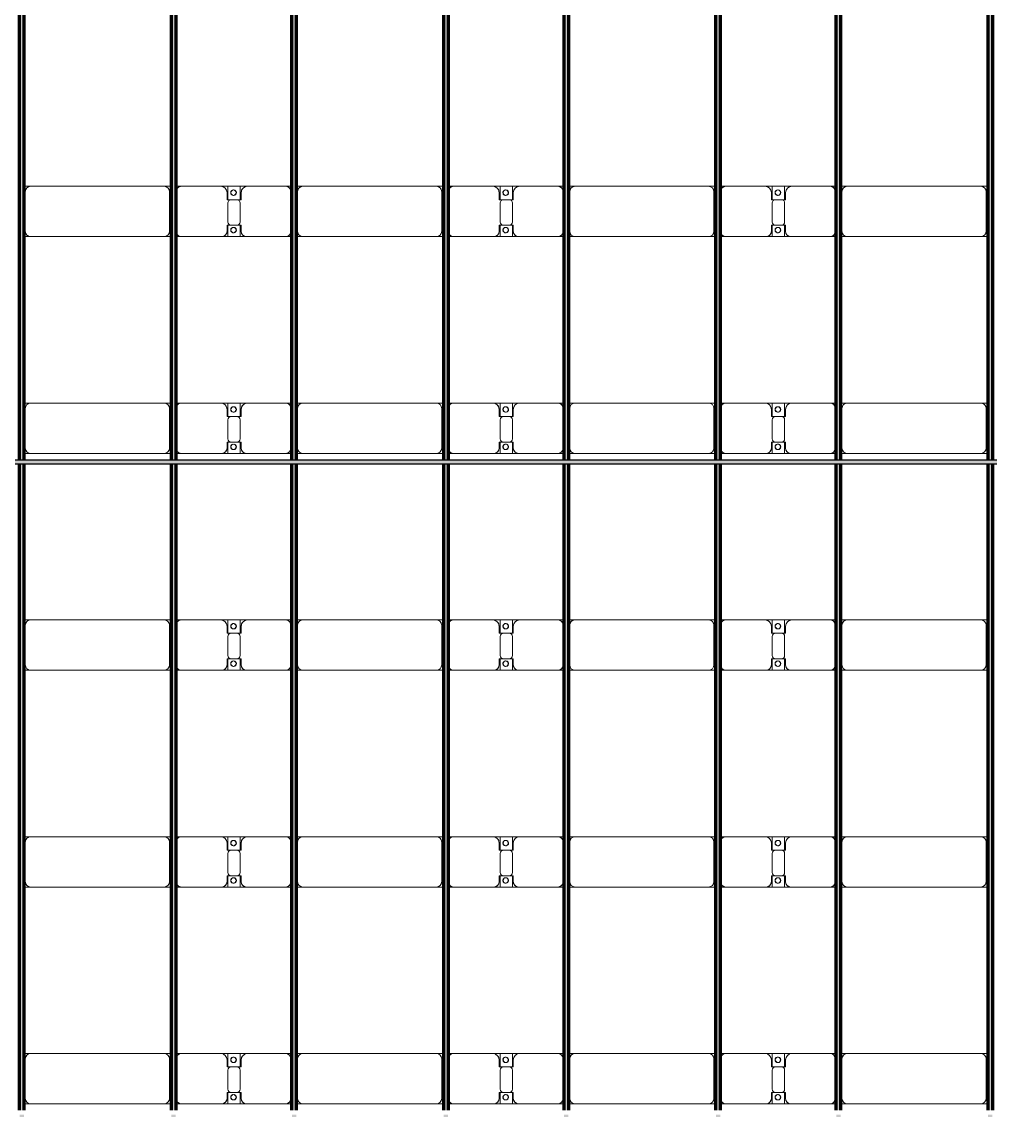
# Model space of a CAD drawing. Header units: millimetres. Extents: x -268744 to 115753, y -96240 to -10461.
# Drawn here: x 1350 to 10280, y -52607 to -42566 of the extents above; entities that cross this region are included whole.
import ezdxf

# ---------------------------------------------------------------- set-up
doc = ezdxf.new("R2010")
doc.units = ezdxf.units.MM
doc.layers.add('A-GENM', color=13, linetype='Continuous', lineweight=9)
doc.layers.add('S-BEAM', color=12, linetype='Continuous', lineweight=9)

# ---------------------------------------------------------------- blocks, each defined once
blk = doc.blocks.new('Dầm C52 - Hộp 40x60-V26-KHUNG KẾT CẤU BÈ PIN 1')
at = {"layer": 'S-BEAM', "lineweight": 25}
h = blk.add_hatch(color=4, dxfattribs=at)
h.paths.add_polyline_path([(-145811, -20), (-73437, -16), (-73437, 20), (-145811, 20), (-145811, -16)])
h.paths.add_polyline_path([(-72237, -20), (-594, -16), (-594, 20), (-72237, 20), (-72237, -16)])
h.paths.add_polyline_path([(606, -20), (72250, -16), (72250, 20), (606, 20), (606, -16)])
h.paths.add_polyline_path([(73450, -20), (144463, -16), (144463, 20), (73450, 20), (73450, -16)])
h.paths.add_polyline_path([(145663, -20), (145811, -16), (145811, 20), (145663, 20), (145663, -16)])
at = {"layer": 'S-BEAM', "color": 4, "lineweight": 25}
for p, q in [((73450, 20), (144463, 20)), ((144463, -20), (73450, -20))]:
    blk.add_line(p, q, dxfattribs=at)
blk = doc.blocks.new('Dai phao do pin - DẢI PHAO ĐỠ PIN-V89-KHUNG KẾT CẤU BÈ PIN 1')
at = {"layer": 'A-GENM', "color": 7}
for p, q in [((36968, 242), (37030, 242)), ((36968, 242), (37030, 242)), ((38260, 242), (37030, 242)), ((38260, 242), (38328, 242)), ((38260, 242), (38328, 242)), ((38368, 242), (38420, 242)), ((38368, 242), (38420, 242)), ((38780, 242), (38420, 242)), ((38780, 242), (38962, 242)), ((38962, 242), (38780, 242)), ((38848, 242), (39030, 242)), ((38848, 116), (38848, 242)), ((39030, 242), (38848, 242)), ((38962, 242), (38962, 116)), ((39380, 242), (39030, 242)), ((39380, 242), (39438, 242)), ((39380, 242), (39438, 242)), ((39478, 242), (39540, 242)), ((39478, 242), (39540, 242)), ((40770, 242), (39540, 242)), ((40770, 242), (40838, 242)), ((40770, 242), (40838, 242)), ((40878, 242), (40930, 242)), ((40878, 242), (40930, 242)), ((41290, 242), (40930, 242)), ((41290, 242), (41472, 242)), ((41472, 242), (41290, 242)), ((41358, 242), (41540, 242)), ((41358, 116), (41358, 242)), ((41540, 242), (41358, 242)), ((41472, 242), (41472, 116)), ((41890, 242), (41540, 242)), ((41890, 242), (41948, 242)), ((41890, 242), (41948, 242)), ((41988, 242), (42050, 242)), ((41988, 242), (42050, 242)), ((43280, 242), (42050, 242)), ((43280, 242), (43348, 242)), ((43280, 242), (43348, 242)), ((43388, 242), (43440, 242)), ((43388, 242), (43440, 242)), ((43800, 242), (43440, 242)), ((43800, 242), (43982, 242)), ((43982, 242), (43800, 242)), ((43868, 242), (44050, 242)), ((43868, 116), (43868, 242)), ((44050, 242), (43868, 242)), ((43982, 242), (43982, 116)), ((44400, 242), (44050, 242)), ((44400, 242), (44458, 242)), ((44400, 242), (44458, 242)), ((44498, 242), (44560, 242)), ((44498, 242), (44560, 242)), ((45790, 242), (44560, 242)), ((45790, 242), (45858, 242)), ((45790, 242), (45858, 242)), ((36980, 192), (36980, -173)), ((38310, -173), (38310, 192)), ((38370, 192), (38370, -173)), ((38840, 118), (38840, 182)), ((38932, 118), (38840, 118)), ((38970, 118), (38878, 118)), ((38970, 182), (38970, 118)), ((39430, -173), (39430, 192)), ((39490, 192), (39490, -173)), ((40820, -173), (40820, 192)), ((40880, 192), (40880, -173)), ((41350, 118), (41350, 182)), ((41442, 118), (41350, 118)), ((41480, 118), (41388, 118)), ((41480, 182), (41480, 118)), ((41940, -173), (41940, 192)), ((42000, 192), (42000, -173)), ((43330, -173), (43330, 192)), ((43390, 192), (43390, -173)), ((43860, 118), (43860, 182)), ((43952, 118), (43860, 118)), ((43990, 118), (43898, 118)), ((43990, 182), (43990, 118)), ((44450, -173), (44450, 192)), ((44510, 192), (44510, -173)), ((45840, -173), (45840, 192)), ((38848, 88), (38848, -88)), ((38962, -88), (38962, 88)), ((41358, 88), (41358, -88)), ((41472, -88), (41472, 88)), ((43868, 88), (43868, -88)), ((43982, -88), (43982, 88)), ((38840, -173), (38840, -118)), ((38840, -118), (38932, -118)), ((38848, -223), (38848, -116)), ((38878, -118), (38970, -118)), ((38962, -116), (38962, -223)), ((38970, -118), (38970, -173)), ((41350, -173), (41350, -118)), ((41350, -118), (41442, -118)), ((41358, -223), (41358, -116)), ((41388, -118), (41480, -118)), ((41472, -116), (41472, -223)), ((41480, -118), (41480, -173)), ((43860, -173), (43860, -118)), ((43860, -118), (43952, -118)), ((43868, -223), (43868, -116)), ((43898, -118), (43990, -118)), ((43982, -116), (43982, -223)), ((43990, -118), (43990, -173)), ((37030, -223), (36968, -223)), ((37030, -223), (36968, -223)), ((37030, -223), (38260, -223)), ((38328, -223), (38260, -223)), ((38328, -223), (38260, -223)), ((38420, -223), (38368, -223)), ((38420, -223), (38368, -223)), ((38420, -223), (38790, -223)), ((38962, -223), (38790, -223)), ((38790, -223), (38962, -223)), ((39020, -223), (38848, -223)), ((38848, -223), (39020, -223)), ((39020, -223), (39380, -223)), ((39438, -223), (39380, -223)), ((39438, -223), (39380, -223)), ((39540, -223), (39478, -223)), ((39540, -223), (39478, -223)), ((39540, -223), (40770, -223)), ((40838, -223), (40770, -223)), ((40838, -223), (40770, -223)), ((40930, -223), (40878, -223)), ((40930, -223), (40878, -223)), ((40930, -223), (41300, -223)), ((41472, -223), (41300, -223)), ((41300, -223), (41472, -223)), ((41530, -223), (41358, -223)), ((41358, -223), (41530, -223)), ((41530, -223), (41890, -223)), ((41948, -223), (41890, -223)), ((41948, -223), (41890, -223)), ((42050, -223), (41988, -223)), ((42050, -223), (41988, -223)), ((42050, -223), (43280, -223)), ((43348, -223), (43280, -223)), ((43348, -223), (43280, -223)), ((43440, -223), (43388, -223)), ((43440, -223), (43388, -223)), ((43440, -223), (43810, -223)), ((43982, -223), (43810, -223)), ((43810, -223), (43982, -223)), ((44040, -223), (43868, -223)), ((43868, -223), (44040, -223)), ((44040, -223), (44400, -223)), ((44458, -223), (44400, -223)), ((44458, -223), (44400, -223)), ((44560, -223), (44498, -223)), ((44560, -223), (44498, -223)), ((44560, -223), (45790, -223)), ((45858, -223), (45790, -223)), ((45858, -223), (45790, -223))]:
    blk.add_line(p, q, dxfattribs=at)
for centre, radius, start, end in [((37030, 192), 50, 90, 180), ((37030, 192), 50, 150, 180), ((37030, 192), 50, 105, 135), ((38260, 192), 50, 0, 90), ((38260, 192), 50, 60, 90), ((38260, 192), 50, 15, 30), ((38420, 192), 50, 90, 180), ((38420, 192), 50, 105, 180), ((38780, 182), 60, 360, 90), ((38780, 182), 60, 360, 60), ((38899, 183), 25, 360, 180), ((38899, 183), 25, 0, 165), ((38901, 183), 25, 360, 180), ((38901, 183), 25, 90, 180), ((38901, 183), 25, 15, 75), ((39030, 182), 60, 90, 180), ((39030, 182), 60, 120, 180), ((39380, 192), 50, 0, 90), ((39380, 192), 50, 0, 75), ((39540, 192), 50, 90, 180), ((39540, 192), 50, 150, 180), ((39540, 192), 50, 105, 135), ((40770, 192), 50, 0, 90), ((40770, 192), 50, 60, 90), ((40770, 192), 50, 15, 30), ((40930, 192), 50, 90, 180), ((40930, 192), 50, 105, 180), ((41290, 182), 60, 0, 90), ((41290, 182), 60, 0, 60), ((41409, 183), 25, 0, 180), ((41409, 183), 25, 0, 165), ((41411, 183), 25, 360, 180), ((41411, 183), 25, 90, 180), ((41411, 183), 25, 15, 75), ((41540, 182), 60, 90, 180), ((41540, 182), 60, 120, 180), ((41890, 192), 50, 0, 90), ((41890, 192), 50, 0, 75), ((42050, 192), 50, 90, 180), ((42050, 192), 50, 150, 180), ((42050, 192), 50, 105, 135), ((43280, 192), 50, 0, 90), ((43280, 192), 50, 60, 90), ((43280, 192), 50, 15, 30), ((43440, 192), 50, 90, 180), ((43440, 192), 50, 105, 180), ((43800, 182), 60, 360, 90), ((43800, 182), 60, 360, 60), ((43919, 183), 25, 360, 180), ((43919, 183), 25, 360, 165), ((43921, 183), 25, 360, 180), ((43921, 183), 25, 90, 180), ((43921, 183), 25, 15, 75), ((44050, 182), 60, 90, 180), ((44050, 182), 60, 120, 180), ((44400, 192), 50, 0, 90), ((44400, 192), 50, 0, 75), ((44560, 192), 50, 90, 180), ((44560, 192), 50, 150, 180), ((44560, 192), 50, 105, 135), ((45790, 192), 50, 0, 90), ((45790, 192), 50, 60, 90), ((45790, 192), 50, 15, 30), ((38878, 88), 30, 90, 180), ((38899, 183), 25, 180, 0), ((38901, 183), 25, 180, 360), ((38901, 183), 25, 180, 300), ((38899, 183), 25, 210, 0), ((38901, 183), 25, 330, 345), ((38932, 88), 30, 0, 90), ((41388, 88), 30, 90, 180), ((41409, 183), 25, 180, 360), ((41411, 183), 25, 180, 0), ((41411, 183), 25, 180, 300), ((41409, 183), 25, 210, 0), ((41411, 183), 25, 330, 345), ((41442, 88), 30, 0, 90), ((43898, 88), 30, 90, 180), ((43919, 183), 25, 180, 360), ((43921, 183), 25, 180, 360), ((43921, 183), 25, 180, 300), ((43919, 183), 25, 210, 360), ((43921, 183), 25, 330, 345), ((43952, 88), 30, 0, 90), ((38878, -88), 30, 180, 270), ((38932, -88), 30, 270, 0), ((41388, -88), 30, 180, 270), ((41442, -88), 30, 270, 360), ((43898, -88), 30, 180, 270), ((43952, -88), 30, 270, 0), ((37030, -173), 50, 180, 270), ((37030, -173), 50, 180, 210), ((38260, -173), 50, 270, 0), ((38260, -173), 50, 330, 360), ((38420, -173), 50, 180, 270), ((38420, -173), 50, 180, 255), ((38790, -173), 50, 270, 360), ((38790, -173), 50, 285, 360), ((38899, -162), 25, 0, 180), ((38899, -162), 25, 105, 165), ((38899, -162), 25, 180, 0), ((38899, -162), 25, 195, 0), ((38901, -162), 25, 360, 180), ((38901, -162), 25, 105, 180), ((38901, -162), 25, 180, 0), ((38901, -162), 25, 180, 270), ((38899, -162), 25, 0, 75), ((38901, -162), 25, 15, 75), ((38901, -162), 25, 285, 345), ((39020, -173), 50, 180, 270), ((39020, -173), 50, 180, 255), ((39380, -173), 50, 270, 0), ((39380, -173), 50, 285, 0), ((39540, -173), 50, 180, 270), ((39540, -173), 50, 180, 210), ((40770, -173), 50, 270, 360), ((40770, -173), 50, 330, 360), ((40930, -173), 50, 180, 270), ((40930, -173), 50, 180, 255), ((41300, -173), 50, 270, 0), ((41300, -173), 50, 285, 0), ((41409, -162), 25, 360, 180), ((41409, -162), 25, 105, 165), ((41409, -162), 25, 180, 360), ((41409, -162), 25, 195, 360), ((41411, -162), 25, 360, 180), ((41411, -162), 25, 105, 180), ((41411, -162), 25, 180, 360), ((41411, -162), 25, 180, 270), ((41409, -162), 25, 360, 75), ((41411, -162), 25, 15, 75), ((41411, -162), 25, 285, 345), ((41530, -173), 50, 180, 270), ((41530, -173), 50, 180, 255), ((41890, -173), 50, 270, 0), ((41890, -173), 50, 285, 0), ((42050, -173), 50, 180, 270), ((42050, -173), 50, 180, 210), ((43280, -173), 50, 270, 0), ((43280, -173), 50, 330, 360), ((43440, -173), 50, 180, 270), ((43440, -173), 50, 180, 255), ((43810, -173), 50, 270, 360), ((43810, -173), 50, 285, 0), ((43919, -162), 25, 0, 180), ((43919, -162), 25, 105, 165), ((43919, -162), 25, 180, 0), ((43919, -162), 25, 195, 0), ((43921, -162), 25, 0, 180), ((43921, -162), 25, 105, 180), ((43921, -162), 25, 180, 0), ((43921, -162), 25, 180, 270), ((43919, -162), 25, 0, 75), ((43921, -162), 25, 15, 75), ((43921, -162), 25, 285, 345), ((44040, -173), 50, 180, 270), ((44040, -173), 50, 180, 255), ((44400, -173), 50, 270, 360), ((44400, -173), 50, 285, 360), ((44560, -173), 50, 180, 270), ((44560, -173), 50, 180, 210), ((45790, -173), 50, 270, 0), ((45790, -173), 50, 330, 360), ((37030, -173), 50, 240, 270), ((38260, -173), 50, 285, 300), ((39540, -173), 50, 240, 270), ((40770, -173), 50, 285, 300), ((42050, -173), 50, 240, 270), ((43280, -173), 50, 285, 300), ((44560, -173), 50, 240, 270), ((45790, -173), 50, 285, 300)]:
    blk.add_arc(centre, radius, start, end, dxfattribs=at)
blk = doc.blocks.new('Dai phao do pin - DẢI PHAO ĐỠ PIN-V90-KHUNG KẾT CẤU BÈ PIN 1')
at = {"layer": 'A-GENM', "color": 7}
for p, q in [((36968, 242), (37030, 242)), ((36968, 242), (37030, 242)), ((38260, 242), (37030, 242)), ((38260, 242), (38328, 242)), ((38260, 242), (38328, 242)), ((38368, 242), (38420, 242)), ((38368, 242), (38420, 242)), ((38780, 242), (38420, 242)), ((38780, 242), (38962, 242)), ((38962, 242), (38780, 242)), ((38848, 242), (39030, 242)), ((38848, 116), (38848, 242)), ((39030, 242), (38848, 242)), ((38962, 242), (38962, 116)), ((39380, 242), (39030, 242)), ((39380, 242), (39438, 242)), ((39380, 242), (39438, 242)), ((39478, 242), (39540, 242)), ((39478, 242), (39540, 242)), ((40770, 242), (39540, 242)), ((40770, 242), (40838, 242)), ((40770, 242), (40838, 242)), ((40878, 242), (40930, 242)), ((40878, 242), (40930, 242)), ((41290, 242), (40930, 242)), ((41290, 242), (41472, 242)), ((41472, 242), (41290, 242)), ((41358, 242), (41540, 242)), ((41358, 116), (41358, 242)), ((41540, 242), (41358, 242)), ((41472, 242), (41472, 116)), ((41890, 242), (41540, 242)), ((41890, 242), (41948, 242)), ((41890, 242), (41948, 242)), ((41988, 242), (42050, 242)), ((41988, 242), (42050, 242)), ((43280, 242), (42050, 242)), ((43280, 242), (43348, 242)), ((43280, 242), (43348, 242)), ((43388, 242), (43440, 242)), ((43388, 242), (43440, 242)), ((43800, 242), (43440, 242)), ((43800, 242), (43982, 242)), ((43982, 242), (43800, 242)), ((43868, 242), (44050, 242)), ((43868, 116), (43868, 242)), ((44050, 242), (43868, 242)), ((43982, 242), (43982, 116)), ((44400, 242), (44050, 242)), ((44400, 242), (44458, 242)), ((44400, 242), (44458, 242)), ((44498, 242), (44560, 242)), ((44498, 242), (44560, 242)), ((45790, 242), (44560, 242)), ((45790, 242), (45858, 242)), ((45790, 242), (45858, 242)), ((36980, 192), (36980, -173)), ((38310, -173), (38310, 192)), ((38370, 192), (38370, -173)), ((38840, 118), (38840, 182)), ((38932, 118), (38840, 118)), ((38970, 118), (38878, 118)), ((38970, 182), (38970, 118)), ((39430, -173), (39430, 192)), ((39490, 192), (39490, -173)), ((40820, -173), (40820, 192)), ((40880, 192), (40880, -173)), ((41350, 118), (41350, 182)), ((41442, 118), (41350, 118)), ((41480, 118), (41388, 118)), ((41480, 182), (41480, 118)), ((41940, -173), (41940, 192)), ((42000, 192), (42000, -173)), ((43330, -173), (43330, 192)), ((43390, 192), (43390, -173)), ((43860, 118), (43860, 182)), ((43952, 118), (43860, 118)), ((43990, 118), (43898, 118)), ((43990, 182), (43990, 118)), ((44450, -173), (44450, 192)), ((44510, 192), (44510, -173)), ((45840, -173), (45840, 192)), ((38848, 88), (38848, -88)), ((38962, -88), (38962, 88)), ((41358, 88), (41358, -88)), ((41472, -88), (41472, 88)), ((43868, 88), (43868, -88)), ((43982, -88), (43982, 88)), ((38840, -173), (38840, -118)), ((38840, -118), (38932, -118)), ((38848, -223), (38848, -116)), ((38878, -118), (38970, -118)), ((38962, -116), (38962, -223)), ((38970, -118), (38970, -173)), ((41350, -173), (41350, -118)), ((41350, -118), (41442, -118)), ((41358, -223), (41358, -116)), ((41388, -118), (41480, -118)), ((41472, -116), (41472, -223)), ((41480, -118), (41480, -173)), ((43860, -173), (43860, -118)), ((43860, -118), (43952, -118)), ((43868, -223), (43868, -116)), ((43898, -118), (43990, -118)), ((43982, -116), (43982, -223)), ((43990, -118), (43990, -173)), ((37030, -223), (36968, -223)), ((37030, -223), (36968, -223)), ((37030, -223), (38260, -223)), ((38328, -223), (38260, -223)), ((38328, -223), (38260, -223)), ((38420, -223), (38368, -223)), ((38420, -223), (38368, -223)), ((38420, -223), (38790, -223)), ((38962, -223), (38790, -223)), ((38790, -223), (38962, -223)), ((39020, -223), (38848, -223)), ((38848, -223), (39020, -223)), ((39020, -223), (39380, -223)), ((39438, -223), (39380, -223)), ((39438, -223), (39380, -223)), ((39540, -223), (39478, -223)), ((39540, -223), (39478, -223)), ((39540, -223), (40770, -223)), ((40838, -223), (40770, -223)), ((40838, -223), (40770, -223)), ((40930, -223), (40878, -223)), ((40930, -223), (40878, -223)), ((40930, -223), (41300, -223)), ((41472, -223), (41300, -223)), ((41300, -223), (41472, -223)), ((41530, -223), (41358, -223)), ((41358, -223), (41530, -223)), ((41530, -223), (41890, -223)), ((41948, -223), (41890, -223)), ((41948, -223), (41890, -223)), ((42050, -223), (41988, -223)), ((42050, -223), (41988, -223)), ((42050, -223), (43280, -223)), ((43348, -223), (43280, -223)), ((43348, -223), (43280, -223)), ((43440, -223), (43388, -223)), ((43440, -223), (43388, -223)), ((43440, -223), (43810, -223)), ((43982, -223), (43810, -223)), ((43810, -223), (43982, -223)), ((44040, -223), (43868, -223)), ((43868, -223), (44040, -223)), ((44040, -223), (44400, -223)), ((44458, -223), (44400, -223)), ((44458, -223), (44400, -223)), ((44560, -223), (44498, -223)), ((44560, -223), (44498, -223)), ((44560, -223), (45790, -223)), ((45858, -223), (45790, -223)), ((45858, -223), (45790, -223))]:
    blk.add_line(p, q, dxfattribs=at)
for centre, radius, start, end in [((37030, 192), 50, 90, 180), ((37030, 192), 50, 150, 180), ((37030, 192), 50, 105, 135), ((38260, 192), 50, 0, 90), ((38260, 192), 50, 60, 90), ((38260, 192), 50, 15, 30), ((38420, 192), 50, 90, 180), ((38420, 192), 50, 105, 180), ((38780, 182), 60, 360, 90), ((38780, 182), 60, 360, 60), ((38899, 183), 25, 360, 180), ((38899, 183), 25, 0, 165), ((38901, 183), 25, 360, 180), ((38901, 183), 25, 90, 180), ((38901, 183), 25, 15, 75), ((39030, 182), 60, 90, 180), ((39030, 182), 60, 120, 180), ((39380, 192), 50, 0, 90), ((39380, 192), 50, 0, 75), ((39540, 192), 50, 90, 180), ((39540, 192), 50, 150, 180), ((39540, 192), 50, 105, 135), ((40770, 192), 50, 0, 90), ((40770, 192), 50, 60, 90), ((40770, 192), 50, 15, 30), ((40930, 192), 50, 90, 180), ((40930, 192), 50, 105, 180), ((41290, 182), 60, 0, 90), ((41290, 182), 60, 0, 60), ((41409, 183), 25, 0, 180), ((41409, 183), 25, 0, 165), ((41411, 183), 25, 360, 180), ((41411, 183), 25, 90, 180), ((41411, 183), 25, 15, 75), ((41540, 182), 60, 90, 180), ((41540, 182), 60, 120, 180), ((41890, 192), 50, 0, 90), ((41890, 192), 50, 0, 75), ((42050, 192), 50, 90, 180), ((42050, 192), 50, 150, 180), ((42050, 192), 50, 105, 135), ((43280, 192), 50, 0, 90), ((43280, 192), 50, 60, 90), ((43280, 192), 50, 15, 30), ((43440, 192), 50, 90, 180), ((43440, 192), 50, 105, 180), ((43800, 182), 60, 360, 90), ((43800, 182), 60, 360, 60), ((43919, 183), 25, 360, 180), ((43919, 183), 25, 360, 165), ((43921, 183), 25, 360, 180), ((43921, 183), 25, 90, 180), ((43921, 183), 25, 15, 75), ((44050, 182), 60, 90, 180), ((44050, 182), 60, 120, 180), ((44400, 192), 50, 0, 90), ((44400, 192), 50, 0, 75), ((44560, 192), 50, 90, 180), ((44560, 192), 50, 150, 180), ((44560, 192), 50, 105, 135), ((45790, 192), 50, 0, 90), ((45790, 192), 50, 60, 90), ((45790, 192), 50, 15, 30), ((38878, 88), 30, 90, 180), ((38899, 183), 25, 180, 0), ((38901, 183), 25, 180, 360), ((38901, 183), 25, 180, 300), ((38899, 183), 25, 210, 0), ((38901, 183), 25, 330, 345), ((38932, 88), 30, 0, 90), ((41388, 88), 30, 90, 180), ((41409, 183), 25, 180, 360), ((41411, 183), 25, 180, 0), ((41411, 183), 25, 180, 300), ((41409, 183), 25, 210, 0), ((41411, 183), 25, 330, 345), ((41442, 88), 30, 0, 90), ((43898, 88), 30, 90, 180), ((43919, 183), 25, 180, 360), ((43921, 183), 25, 180, 360), ((43921, 183), 25, 180, 300), ((43919, 183), 25, 210, 360), ((43921, 183), 25, 330, 345), ((43952, 88), 30, 0, 90), ((38878, -88), 30, 180, 270), ((38932, -88), 30, 270, 0), ((41388, -88), 30, 180, 270), ((41442, -88), 30, 270, 360), ((43898, -88), 30, 180, 270), ((43952, -88), 30, 270, 0), ((37030, -173), 50, 180, 270), ((37030, -173), 50, 180, 210), ((38260, -173), 50, 270, 0), ((38260, -173), 50, 330, 360), ((38420, -173), 50, 180, 270), ((38420, -173), 50, 180, 255), ((38790, -173), 50, 270, 360), ((38790, -173), 50, 285, 360), ((38899, -162), 25, 0, 180), ((38899, -162), 25, 105, 165), ((38899, -162), 25, 180, 0), ((38899, -162), 25, 195, 0), ((38901, -162), 25, 360, 180), ((38901, -162), 25, 105, 180), ((38901, -162), 25, 180, 0), ((38901, -162), 25, 180, 270), ((38899, -162), 25, 0, 75), ((38901, -162), 25, 15, 75), ((38901, -162), 25, 285, 345), ((39020, -173), 50, 180, 270), ((39020, -173), 50, 180, 255), ((39380, -173), 50, 270, 0), ((39380, -173), 50, 285, 0), ((39540, -173), 50, 180, 270), ((39540, -173), 50, 180, 210), ((40770, -173), 50, 270, 360), ((40770, -173), 50, 330, 360), ((40930, -173), 50, 180, 270), ((40930, -173), 50, 180, 255), ((41300, -173), 50, 270, 0), ((41300, -173), 50, 285, 0), ((41409, -162), 25, 360, 180), ((41409, -162), 25, 105, 165), ((41409, -162), 25, 180, 360), ((41409, -162), 25, 195, 360), ((41411, -162), 25, 360, 180), ((41411, -162), 25, 105, 180), ((41411, -162), 25, 180, 360), ((41411, -162), 25, 180, 270), ((41409, -162), 25, 360, 75), ((41411, -162), 25, 15, 75), ((41411, -162), 25, 285, 345), ((41530, -173), 50, 180, 270), ((41530, -173), 50, 180, 255), ((41890, -173), 50, 270, 0), ((41890, -173), 50, 285, 0), ((42050, -173), 50, 180, 270), ((42050, -173), 50, 180, 210), ((43280, -173), 50, 270, 0), ((43280, -173), 50, 330, 360), ((43440, -173), 50, 180, 270), ((43440, -173), 50, 180, 255), ((43810, -173), 50, 270, 360), ((43810, -173), 50, 285, 0), ((43919, -162), 25, 0, 180), ((43919, -162), 25, 105, 165), ((43919, -162), 25, 180, 0), ((43919, -162), 25, 195, 0), ((43921, -162), 25, 0, 180), ((43921, -162), 25, 105, 180), ((43921, -162), 25, 180, 0), ((43921, -162), 25, 180, 270), ((43919, -162), 25, 0, 75), ((43921, -162), 25, 15, 75), ((43921, -162), 25, 285, 345), ((44040, -173), 50, 180, 270), ((44040, -173), 50, 180, 255), ((44400, -173), 50, 270, 360), ((44400, -173), 50, 285, 360), ((44560, -173), 50, 180, 270), ((44560, -173), 50, 180, 210), ((45790, -173), 50, 270, 0), ((45790, -173), 50, 330, 360), ((37030, -173), 50, 240, 270), ((38260, -173), 50, 285, 300), ((39540, -173), 50, 240, 270), ((40770, -173), 50, 285, 300), ((42050, -173), 50, 240, 270), ((43280, -173), 50, 285, 300), ((44560, -173), 50, 240, 270), ((45790, -173), 50, 285, 300)]:
    blk.add_arc(centre, radius, start, end, dxfattribs=at)
blk = doc.blocks.new('Dai phao do pin - DẢI PHAO ĐỠ PIN-V91-KHUNG KẾT CẤU BÈ PIN 1')
at = {"layer": 'A-GENM', "color": 7}
for p, q in [((36968, 242), (37030, 242)), ((36968, 242), (37030, 242)), ((38260, 242), (37030, 242)), ((38260, 242), (38328, 242)), ((38260, 242), (38328, 242)), ((38368, 242), (38420, 242)), ((38368, 242), (38420, 242)), ((38780, 242), (38420, 242)), ((38780, 242), (38962, 242)), ((38962, 242), (38780, 242)), ((38848, 242), (39030, 242)), ((38848, 116), (38848, 242)), ((39030, 242), (38848, 242)), ((38962, 242), (38962, 116)), ((39380, 242), (39030, 242)), ((39380, 242), (39438, 242)), ((39380, 242), (39438, 242)), ((39478, 242), (39540, 242)), ((39478, 242), (39540, 242)), ((40770, 242), (39540, 242)), ((40770, 242), (40838, 242)), ((40770, 242), (40838, 242)), ((40878, 242), (40930, 242)), ((40878, 242), (40930, 242)), ((41290, 242), (40930, 242)), ((41290, 242), (41472, 242)), ((41472, 242), (41290, 242)), ((41358, 242), (41540, 242)), ((41358, 116), (41358, 242)), ((41540, 242), (41358, 242)), ((41472, 242), (41472, 116)), ((41890, 242), (41540, 242)), ((41890, 242), (41948, 242)), ((41890, 242), (41948, 242)), ((41988, 242), (42050, 242)), ((41988, 242), (42050, 242)), ((43280, 242), (42050, 242)), ((43280, 242), (43348, 242)), ((43280, 242), (43348, 242)), ((43388, 242), (43440, 242)), ((43388, 242), (43440, 242)), ((43800, 242), (43440, 242)), ((43800, 242), (43982, 242)), ((43982, 242), (43800, 242)), ((43868, 242), (44050, 242)), ((43868, 116), (43868, 242)), ((44050, 242), (43868, 242)), ((43982, 242), (43982, 116)), ((44400, 242), (44050, 242)), ((44400, 242), (44458, 242)), ((44400, 242), (44458, 242)), ((44498, 242), (44560, 242)), ((44498, 242), (44560, 242)), ((45790, 242), (44560, 242)), ((45790, 242), (45858, 242)), ((45790, 242), (45858, 242)), ((36980, 192), (36980, -173)), ((38310, -173), (38310, 192)), ((38370, 192), (38370, -173)), ((38840, 118), (38840, 182)), ((38932, 118), (38840, 118)), ((38970, 118), (38878, 118)), ((38970, 182), (38970, 118)), ((39430, -173), (39430, 192)), ((39490, 192), (39490, -173)), ((40820, -173), (40820, 192)), ((40880, 192), (40880, -173)), ((41350, 118), (41350, 182)), ((41442, 118), (41350, 118)), ((41480, 118), (41388, 118)), ((41480, 182), (41480, 118)), ((41940, -173), (41940, 192)), ((42000, 192), (42000, -173)), ((43330, -173), (43330, 192)), ((43390, 192), (43390, -173)), ((43860, 118), (43860, 182)), ((43952, 118), (43860, 118)), ((43990, 118), (43898, 118)), ((43990, 182), (43990, 118)), ((44450, -173), (44450, 192)), ((44510, 192), (44510, -173)), ((45840, -173), (45840, 192)), ((38848, 88), (38848, -88)), ((38962, -88), (38962, 88)), ((41358, 88), (41358, -88)), ((41472, -88), (41472, 88)), ((43868, 88), (43868, -88)), ((43982, -88), (43982, 88)), ((38840, -173), (38840, -118)), ((38840, -118), (38932, -118)), ((38848, -223), (38848, -116)), ((38878, -118), (38970, -118)), ((38962, -116), (38962, -223)), ((38970, -118), (38970, -173)), ((41350, -173), (41350, -118)), ((41350, -118), (41442, -118)), ((41358, -223), (41358, -116)), ((41388, -118), (41480, -118)), ((41472, -116), (41472, -223)), ((41480, -118), (41480, -173)), ((43860, -173), (43860, -118)), ((43860, -118), (43952, -118)), ((43868, -223), (43868, -116)), ((43898, -118), (43990, -118)), ((43982, -116), (43982, -223)), ((43990, -118), (43990, -173)), ((37030, -223), (36968, -223)), ((37030, -223), (36968, -223)), ((37030, -223), (38260, -223)), ((38328, -223), (38260, -223)), ((38328, -223), (38260, -223)), ((38420, -223), (38368, -223)), ((38420, -223), (38368, -223)), ((38420, -223), (38790, -223)), ((38962, -223), (38790, -223)), ((38790, -223), (38962, -223)), ((39020, -223), (38848, -223)), ((38848, -223), (39020, -223)), ((39020, -223), (39380, -223)), ((39438, -223), (39380, -223)), ((39438, -223), (39380, -223)), ((39540, -223), (39478, -223)), ((39540, -223), (39478, -223)), ((39540, -223), (40770, -223)), ((40838, -223), (40770, -223)), ((40838, -223), (40770, -223)), ((40930, -223), (40878, -223)), ((40930, -223), (40878, -223)), ((40930, -223), (41300, -223)), ((41472, -223), (41300, -223)), ((41300, -223), (41472, -223)), ((41530, -223), (41358, -223)), ((41358, -223), (41530, -223)), ((41530, -223), (41890, -223)), ((41948, -223), (41890, -223)), ((41948, -223), (41890, -223)), ((42050, -223), (41988, -223)), ((42050, -223), (41988, -223)), ((42050, -223), (43280, -223)), ((43348, -223), (43280, -223)), ((43348, -223), (43280, -223)), ((43440, -223), (43388, -223)), ((43440, -223), (43388, -223)), ((43440, -223), (43810, -223)), ((43982, -223), (43810, -223)), ((43810, -223), (43982, -223)), ((44040, -223), (43868, -223)), ((43868, -223), (44040, -223)), ((44040, -223), (44400, -223)), ((44458, -223), (44400, -223)), ((44458, -223), (44400, -223)), ((44560, -223), (44498, -223)), ((44560, -223), (44498, -223)), ((44560, -223), (45790, -223)), ((45858, -223), (45790, -223)), ((45858, -223), (45790, -223))]:
    blk.add_line(p, q, dxfattribs=at)
for centre, radius, start, end in [((37030, 192), 50, 90, 180), ((37030, 192), 50, 150, 180), ((37030, 192), 50, 105, 135), ((38260, 192), 50, 0, 90), ((38260, 192), 50, 60, 90), ((38260, 192), 50, 15, 30), ((38420, 192), 50, 90, 180), ((38420, 192), 50, 105, 180), ((38780, 182), 60, 360, 90), ((38780, 182), 60, 360, 60), ((38899, 183), 25, 360, 180), ((38899, 183), 25, 0, 165), ((38901, 183), 25, 360, 180), ((38901, 183), 25, 90, 180), ((38901, 183), 25, 15, 75), ((39030, 182), 60, 90, 180), ((39030, 182), 60, 120, 180), ((39380, 192), 50, 0, 90), ((39380, 192), 50, 0, 75), ((39540, 192), 50, 90, 180), ((39540, 192), 50, 150, 180), ((39540, 192), 50, 105, 135), ((40770, 192), 50, 0, 90), ((40770, 192), 50, 60, 90), ((40770, 192), 50, 15, 30), ((40930, 192), 50, 90, 180), ((40930, 192), 50, 105, 180), ((41290, 182), 60, 0, 90), ((41290, 182), 60, 0, 60), ((41409, 183), 25, 0, 180), ((41409, 183), 25, 0, 165), ((41411, 183), 25, 360, 180), ((41411, 183), 25, 90, 180), ((41411, 183), 25, 15, 75), ((41540, 182), 60, 90, 180), ((41540, 182), 60, 120, 180), ((41890, 192), 50, 0, 90), ((41890, 192), 50, 0, 75), ((42050, 192), 50, 90, 180), ((42050, 192), 50, 150, 180), ((42050, 192), 50, 105, 135), ((43280, 192), 50, 0, 90), ((43280, 192), 50, 60, 90), ((43280, 192), 50, 15, 30), ((43440, 192), 50, 90, 180), ((43440, 192), 50, 105, 180), ((43800, 182), 60, 360, 90), ((43800, 182), 60, 360, 60), ((43919, 183), 25, 360, 180), ((43919, 183), 25, 360, 165), ((43921, 183), 25, 360, 180), ((43921, 183), 25, 90, 180), ((43921, 183), 25, 15, 75), ((44050, 182), 60, 90, 180), ((44050, 182), 60, 120, 180), ((44400, 192), 50, 0, 90), ((44400, 192), 50, 0, 75), ((44560, 192), 50, 90, 180), ((44560, 192), 50, 150, 180), ((44560, 192), 50, 105, 135), ((45790, 192), 50, 0, 90), ((45790, 192), 50, 60, 90), ((45790, 192), 50, 15, 30), ((38878, 88), 30, 90, 180), ((38899, 183), 25, 180, 0), ((38901, 183), 25, 180, 360), ((38901, 183), 25, 180, 300), ((38899, 183), 25, 210, 0), ((38901, 183), 25, 330, 345), ((38932, 88), 30, 0, 90), ((41388, 88), 30, 90, 180), ((41409, 183), 25, 180, 360), ((41411, 183), 25, 180, 0), ((41411, 183), 25, 180, 300), ((41409, 183), 25, 210, 0), ((41411, 183), 25, 330, 345), ((41442, 88), 30, 0, 90), ((43898, 88), 30, 90, 180), ((43919, 183), 25, 180, 360), ((43921, 183), 25, 180, 360), ((43921, 183), 25, 180, 300), ((43919, 183), 25, 210, 360), ((43921, 183), 25, 330, 345), ((43952, 88), 30, 0, 90), ((38878, -88), 30, 180, 270), ((38932, -88), 30, 270, 0), ((41388, -88), 30, 180, 270), ((41442, -88), 30, 270, 360), ((43898, -88), 30, 180, 270), ((43952, -88), 30, 270, 0), ((37030, -173), 50, 180, 270), ((37030, -173), 50, 180, 210), ((38260, -173), 50, 270, 0), ((38260, -173), 50, 330, 360), ((38420, -173), 50, 180, 270), ((38420, -173), 50, 180, 255), ((38790, -173), 50, 270, 360), ((38790, -173), 50, 285, 360), ((38899, -162), 25, 0, 180), ((38899, -162), 25, 105, 165), ((38899, -162), 25, 180, 0), ((38899, -162), 25, 195, 0), ((38901, -162), 25, 360, 180), ((38901, -162), 25, 105, 180), ((38901, -162), 25, 180, 0), ((38901, -162), 25, 180, 270), ((38899, -162), 25, 0, 75), ((38901, -162), 25, 15, 75), ((38901, -162), 25, 285, 345), ((39020, -173), 50, 180, 270), ((39020, -173), 50, 180, 255), ((39380, -173), 50, 270, 0), ((39380, -173), 50, 285, 0), ((39540, -173), 50, 180, 270), ((39540, -173), 50, 180, 210), ((40770, -173), 50, 270, 360), ((40770, -173), 50, 330, 360), ((40930, -173), 50, 180, 270), ((40930, -173), 50, 180, 255), ((41300, -173), 50, 270, 0), ((41300, -173), 50, 285, 0), ((41409, -162), 25, 360, 180), ((41409, -162), 25, 105, 165), ((41409, -162), 25, 180, 360), ((41409, -162), 25, 195, 360), ((41411, -162), 25, 360, 180), ((41411, -162), 25, 105, 180), ((41411, -162), 25, 180, 360), ((41411, -162), 25, 180, 270), ((41409, -162), 25, 360, 75), ((41411, -162), 25, 15, 75), ((41411, -162), 25, 285, 345), ((41530, -173), 50, 180, 270), ((41530, -173), 50, 180, 255), ((41890, -173), 50, 270, 0), ((41890, -173), 50, 285, 0), ((42050, -173), 50, 180, 270), ((42050, -173), 50, 180, 210), ((43280, -173), 50, 270, 0), ((43280, -173), 50, 330, 360), ((43440, -173), 50, 180, 270), ((43440, -173), 50, 180, 255), ((43810, -173), 50, 270, 360), ((43810, -173), 50, 285, 0), ((43919, -162), 25, 0, 180), ((43919, -162), 25, 105, 165), ((43919, -162), 25, 180, 0), ((43919, -162), 25, 195, 0), ((43921, -162), 25, 0, 180), ((43921, -162), 25, 105, 180), ((43921, -162), 25, 180, 0), ((43921, -162), 25, 180, 270), ((43919, -162), 25, 0, 75), ((43921, -162), 25, 15, 75), ((43921, -162), 25, 285, 345), ((44040, -173), 50, 180, 270), ((44040, -173), 50, 180, 255), ((44400, -173), 50, 270, 360), ((44400, -173), 50, 285, 360), ((44560, -173), 50, 180, 270), ((44560, -173), 50, 180, 210), ((45790, -173), 50, 270, 0), ((45790, -173), 50, 330, 360), ((37030, -173), 50, 240, 270), ((38260, -173), 50, 285, 300), ((39540, -173), 50, 240, 270), ((40770, -173), 50, 285, 300), ((42050, -173), 50, 240, 270), ((43280, -173), 50, 285, 300), ((44560, -173), 50, 240, 270), ((45790, -173), 50, 285, 300)]:
    blk.add_arc(centre, radius, start, end, dxfattribs=at)
blk = doc.blocks.new('Dai phao do pin - DẢI PHAO ĐỠ PIN-V92-KHUNG KẾT CẤU BÈ PIN 1')
at = {"layer": 'A-GENM', "color": 7}
for p, q in [((36968, 242), (37030, 242)), ((36968, 242), (37030, 242)), ((38260, 242), (37030, 242)), ((38260, 242), (38328, 242)), ((38260, 242), (38328, 242)), ((38368, 242), (38420, 242)), ((38368, 242), (38420, 242)), ((38780, 242), (38420, 242)), ((38780, 242), (38962, 242)), ((38962, 242), (38780, 242)), ((38848, 242), (39030, 242)), ((38848, 116), (38848, 242)), ((39030, 242), (38848, 242)), ((38962, 242), (38962, 116)), ((39380, 242), (39030, 242)), ((39380, 242), (39438, 242)), ((39380, 242), (39438, 242)), ((39478, 242), (39540, 242)), ((39478, 242), (39540, 242)), ((40770, 242), (39540, 242)), ((40770, 242), (40838, 242)), ((40770, 242), (40838, 242)), ((40878, 242), (40930, 242)), ((40878, 242), (40930, 242)), ((41290, 242), (40930, 242)), ((41290, 242), (41472, 242)), ((41472, 242), (41290, 242)), ((41358, 242), (41540, 242)), ((41358, 116), (41358, 242)), ((41540, 242), (41358, 242)), ((41472, 242), (41472, 116)), ((41890, 242), (41540, 242)), ((41890, 242), (41948, 242)), ((41890, 242), (41948, 242)), ((41988, 242), (42050, 242)), ((41988, 242), (42050, 242)), ((43280, 242), (42050, 242)), ((43280, 242), (43348, 242)), ((43280, 242), (43348, 242)), ((43388, 242), (43440, 242)), ((43388, 242), (43440, 242)), ((43800, 242), (43440, 242)), ((43800, 242), (43982, 242)), ((43982, 242), (43800, 242)), ((43868, 242), (44050, 242)), ((43868, 116), (43868, 242)), ((44050, 242), (43868, 242)), ((43982, 242), (43982, 116)), ((44400, 242), (44050, 242)), ((44400, 242), (44458, 242)), ((44400, 242), (44458, 242)), ((44498, 242), (44560, 242)), ((44498, 242), (44560, 242)), ((45790, 242), (44560, 242)), ((45790, 242), (45858, 242)), ((45790, 242), (45858, 242)), ((36980, 192), (36980, -173)), ((38310, -173), (38310, 192)), ((38370, 192), (38370, -173)), ((38840, 118), (38840, 182)), ((38932, 118), (38840, 118)), ((38970, 118), (38878, 118)), ((38970, 182), (38970, 118)), ((39430, -173), (39430, 192)), ((39490, 192), (39490, -173)), ((40820, -173), (40820, 192)), ((40880, 192), (40880, -173)), ((41350, 118), (41350, 182)), ((41442, 118), (41350, 118)), ((41480, 118), (41388, 118)), ((41480, 182), (41480, 118)), ((41940, -173), (41940, 192)), ((42000, 192), (42000, -173)), ((43330, -173), (43330, 192)), ((43390, 192), (43390, -173)), ((43860, 118), (43860, 182)), ((43952, 118), (43860, 118)), ((43990, 118), (43898, 118)), ((43990, 182), (43990, 118)), ((44450, -173), (44450, 192)), ((44510, 192), (44510, -173)), ((45840, -173), (45840, 192)), ((38848, 88), (38848, -88)), ((38962, -88), (38962, 88)), ((41358, 88), (41358, -88)), ((41472, -88), (41472, 88)), ((43868, 88), (43868, -88)), ((43982, -88), (43982, 88)), ((38840, -173), (38840, -118)), ((38840, -118), (38932, -118)), ((38848, -223), (38848, -116)), ((38878, -118), (38970, -118)), ((38962, -116), (38962, -223)), ((38970, -118), (38970, -173)), ((41350, -173), (41350, -118)), ((41350, -118), (41442, -118)), ((41358, -223), (41358, -116)), ((41388, -118), (41480, -118)), ((41472, -116), (41472, -223)), ((41480, -118), (41480, -173)), ((43860, -173), (43860, -118)), ((43860, -118), (43952, -118)), ((43868, -223), (43868, -116)), ((43898, -118), (43990, -118)), ((43982, -116), (43982, -223)), ((43990, -118), (43990, -173)), ((37030, -223), (36968, -223)), ((37030, -223), (36968, -223)), ((37030, -223), (38260, -223)), ((38328, -223), (38260, -223)), ((38328, -223), (38260, -223)), ((38420, -223), (38368, -223)), ((38420, -223), (38368, -223)), ((38420, -223), (38790, -223)), ((38962, -223), (38790, -223)), ((38790, -223), (38962, -223)), ((39020, -223), (38848, -223)), ((38848, -223), (39020, -223)), ((39020, -223), (39380, -223)), ((39438, -223), (39380, -223)), ((39438, -223), (39380, -223)), ((39540, -223), (39478, -223)), ((39540, -223), (39478, -223)), ((39540, -223), (40770, -223)), ((40838, -223), (40770, -223)), ((40838, -223), (40770, -223)), ((40930, -223), (40878, -223)), ((40930, -223), (40878, -223)), ((40930, -223), (41300, -223)), ((41472, -223), (41300, -223)), ((41300, -223), (41472, -223)), ((41530, -223), (41358, -223)), ((41358, -223), (41530, -223)), ((41530, -223), (41890, -223)), ((41948, -223), (41890, -223)), ((41948, -223), (41890, -223)), ((42050, -223), (41988, -223)), ((42050, -223), (41988, -223)), ((42050, -223), (43280, -223)), ((43348, -223), (43280, -223)), ((43348, -223), (43280, -223)), ((43440, -223), (43388, -223)), ((43440, -223), (43388, -223)), ((43440, -223), (43810, -223)), ((43982, -223), (43810, -223)), ((43810, -223), (43982, -223)), ((44040, -223), (43868, -223)), ((43868, -223), (44040, -223)), ((44040, -223), (44400, -223)), ((44458, -223), (44400, -223)), ((44458, -223), (44400, -223)), ((44560, -223), (44498, -223)), ((44560, -223), (44498, -223)), ((44560, -223), (45790, -223)), ((45858, -223), (45790, -223)), ((45858, -223), (45790, -223))]:
    blk.add_line(p, q, dxfattribs=at)
for centre, radius, start, end in [((37030, 192), 50, 90, 180), ((37030, 192), 50, 150, 180), ((37030, 192), 50, 105, 135), ((38260, 192), 50, 0, 90), ((38260, 192), 50, 60, 90), ((38260, 192), 50, 15, 30), ((38420, 192), 50, 90, 180), ((38420, 192), 50, 105, 180), ((38780, 182), 60, 360, 90), ((38780, 182), 60, 360, 60), ((38899, 183), 25, 360, 180), ((38899, 183), 25, 0, 165), ((38901, 183), 25, 360, 180), ((38901, 183), 25, 90, 180), ((38901, 183), 25, 15, 75), ((39030, 182), 60, 90, 180), ((39030, 182), 60, 120, 180), ((39380, 192), 50, 0, 90), ((39380, 192), 50, 0, 75), ((39540, 192), 50, 90, 180), ((39540, 192), 50, 150, 180), ((39540, 192), 50, 105, 135), ((40770, 192), 50, 0, 90), ((40770, 192), 50, 60, 90), ((40770, 192), 50, 15, 30), ((40930, 192), 50, 90, 180), ((40930, 192), 50, 105, 180), ((41290, 182), 60, 0, 90), ((41290, 182), 60, 0, 60), ((41409, 183), 25, 0, 180), ((41409, 183), 25, 0, 165), ((41411, 183), 25, 360, 180), ((41411, 183), 25, 90, 180), ((41411, 183), 25, 15, 75), ((41540, 182), 60, 90, 180), ((41540, 182), 60, 120, 180), ((41890, 192), 50, 0, 90), ((41890, 192), 50, 0, 75), ((42050, 192), 50, 90, 180), ((42050, 192), 50, 150, 180), ((42050, 192), 50, 105, 135), ((43280, 192), 50, 0, 90), ((43280, 192), 50, 60, 90), ((43280, 192), 50, 15, 30), ((43440, 192), 50, 90, 180), ((43440, 192), 50, 105, 180), ((43800, 182), 60, 360, 90), ((43800, 182), 60, 360, 60), ((43919, 183), 25, 360, 180), ((43919, 183), 25, 360, 165), ((43921, 183), 25, 360, 180), ((43921, 183), 25, 90, 180), ((43921, 183), 25, 15, 75), ((44050, 182), 60, 90, 180), ((44050, 182), 60, 120, 180), ((44400, 192), 50, 0, 90), ((44400, 192), 50, 0, 75), ((44560, 192), 50, 90, 180), ((44560, 192), 50, 150, 180), ((44560, 192), 50, 105, 135), ((45790, 192), 50, 0, 90), ((45790, 192), 50, 60, 90), ((45790, 192), 50, 15, 30), ((38878, 88), 30, 90, 180), ((38899, 183), 25, 180, 0), ((38901, 183), 25, 180, 360), ((38901, 183), 25, 180, 300), ((38899, 183), 25, 210, 0), ((38901, 183), 25, 330, 345), ((38932, 88), 30, 0, 90), ((41388, 88), 30, 90, 180), ((41409, 183), 25, 180, 360), ((41411, 183), 25, 180, 0), ((41411, 183), 25, 180, 300), ((41409, 183), 25, 210, 0), ((41411, 183), 25, 330, 345), ((41442, 88), 30, 0, 90), ((43898, 88), 30, 90, 180), ((43919, 183), 25, 180, 360), ((43921, 183), 25, 180, 360), ((43921, 183), 25, 180, 300), ((43919, 183), 25, 210, 360), ((43921, 183), 25, 330, 345), ((43952, 88), 30, 0, 90), ((38878, -88), 30, 180, 270), ((38932, -88), 30, 270, 0), ((41388, -88), 30, 180, 270), ((41442, -88), 30, 270, 360), ((43898, -88), 30, 180, 270), ((43952, -88), 30, 270, 0), ((37030, -173), 50, 180, 270), ((37030, -173), 50, 180, 210), ((38260, -173), 50, 270, 0), ((38260, -173), 50, 330, 360), ((38420, -173), 50, 180, 270), ((38420, -173), 50, 180, 255), ((38790, -173), 50, 270, 360), ((38790, -173), 50, 285, 360), ((38899, -162), 25, 0, 180), ((38899, -162), 25, 105, 165), ((38899, -162), 25, 180, 0), ((38899, -162), 25, 195, 0), ((38901, -162), 25, 360, 180), ((38901, -162), 25, 105, 180), ((38901, -162), 25, 180, 0), ((38901, -162), 25, 180, 270), ((38899, -162), 25, 0, 75), ((38901, -162), 25, 15, 75), ((38901, -162), 25, 285, 345), ((39020, -173), 50, 180, 270), ((39020, -173), 50, 180, 255), ((39380, -173), 50, 270, 0), ((39380, -173), 50, 285, 0), ((39540, -173), 50, 180, 270), ((39540, -173), 50, 180, 210), ((40770, -173), 50, 270, 360), ((40770, -173), 50, 330, 360), ((40930, -173), 50, 180, 270), ((40930, -173), 50, 180, 255), ((41300, -173), 50, 270, 0), ((41300, -173), 50, 285, 0), ((41409, -162), 25, 360, 180), ((41409, -162), 25, 105, 165), ((41409, -162), 25, 180, 360), ((41409, -162), 25, 195, 360), ((41411, -162), 25, 360, 180), ((41411, -162), 25, 105, 180), ((41411, -162), 25, 180, 360), ((41411, -162), 25, 180, 270), ((41409, -162), 25, 360, 75), ((41411, -162), 25, 15, 75), ((41411, -162), 25, 285, 345), ((41530, -173), 50, 180, 270), ((41530, -173), 50, 180, 255), ((41890, -173), 50, 270, 0), ((41890, -173), 50, 285, 0), ((42050, -173), 50, 180, 270), ((42050, -173), 50, 180, 210), ((43280, -173), 50, 270, 0), ((43280, -173), 50, 330, 360), ((43440, -173), 50, 180, 270), ((43440, -173), 50, 180, 255), ((43810, -173), 50, 270, 360), ((43810, -173), 50, 285, 0), ((43919, -162), 25, 0, 180), ((43919, -162), 25, 105, 165), ((43919, -162), 25, 180, 0), ((43919, -162), 25, 195, 0), ((43921, -162), 25, 0, 180), ((43921, -162), 25, 105, 180), ((43921, -162), 25, 180, 0), ((43921, -162), 25, 180, 270), ((43919, -162), 25, 0, 75), ((43921, -162), 25, 15, 75), ((43921, -162), 25, 285, 345), ((44040, -173), 50, 180, 270), ((44040, -173), 50, 180, 255), ((44400, -173), 50, 270, 360), ((44400, -173), 50, 285, 360), ((44560, -173), 50, 180, 270), ((44560, -173), 50, 180, 210), ((45790, -173), 50, 270, 0), ((45790, -173), 50, 330, 360), ((37030, -173), 50, 240, 270), ((38260, -173), 50, 285, 300), ((39540, -173), 50, 240, 270), ((40770, -173), 50, 285, 300), ((42050, -173), 50, 240, 270), ((43280, -173), 50, 285, 300), ((44560, -173), 50, 240, 270), ((45790, -173), 50, 285, 300)]:
    blk.add_arc(centre, radius, start, end, dxfattribs=at)
blk = doc.blocks.new('Dầm C52 - Dầm C52-V2-KHUNG KẾT CẤU BÈ PIN 1')
at = {"layer": 'S-BEAM', "lineweight": 140}
h = blk.add_hatch(color=1, dxfattribs=at)
h.paths.add_polyline_path([(-25481, 20), (-25481, -20), (-25441, -20), (-25441, 20)])
h.paths.add_polyline_path([(-25401, 20), (-25401, -20), (-19441, -20), (-19443, 20), (-24983, 20)])
h.paths.add_polyline_path([(-19401, 20), (-19401, -20), (-13441, -20), (-13441, 20), (-18520, 20)])
h.paths.add_polyline_path([(-13401, -20), (-7441, -20), (-7441, 20), (-13401, 20)])
h.paths.add_polyline_path([(-7401, 20), (-7401, -20), (-1441, -20), (-1441, 20), (-6515, 20)])
h.paths.add_polyline_path([(-1401, 20), (-1401, -20), (4559, -20), (4559, 20), (-975, 20)])
h.paths.add_polyline_path([(4599, -20), (10559, -20), (10559, 20), (4599, 20)])
h.paths.add_polyline_path([(10599, -20), (16559, -20), (16559, 20), (10599, 20)])
h.paths.add_polyline_path([(16599, 20), (16599, -20), (22559, -20), (22559, 20), (17493, 20)])
h.paths.add_polyline_path([(22599, 20), (22599, -20), (25259, -20), (25259, 20), (23034, 20)])
h.paths.add_polyline_path([(25299, -20), (25481, -20), (25481, 20), (25299, 20)])
at = {"layer": 'S-BEAM', "color": 1, "lineweight": 140}
for p, q in [((-7401, 20), (-1441, 20)), ((-1401, 20), (4559, 20)), ((-1441, -20), (-7401, -20)), ((4559, -20), (-1401, -20))]:
    blk.add_line(p, q, dxfattribs=at)
blk = doc.blocks.new('Dầm C52 - Dầm C52-102503-KHUNG KẾT CẤU BÈ PIN 1')
at = {"layer": 'S-BEAM', "lineweight": 140}
h = blk.add_hatch(color=1, dxfattribs=at)
h.paths.add_polyline_path([(-25481, 20), (-25481, -20), (-25441, -20), (-25441, 20)])
h.paths.add_polyline_path([(-25401, 20), (-25401, -20), (-19441, -20), (-19443, 20), (-24983, 20)])
h.paths.add_polyline_path([(-19401, 20), (-19401, -20), (-13441, -20), (-13441, 20), (-17596, 20)])
h.paths.add_polyline_path([(-13401, -20), (-7441, -20), (-7441, 20), (-13401, 20)])
h.paths.add_polyline_path([(-7401, -20), (-1441, -20), (-1441, 20), (-7401, 20)])
h.paths.add_polyline_path([(-1401, -20), (4559, -20), (4559, 20), (-1401, 20)])
h.paths.add_polyline_path([(4599, -20), (10559, -20), (10559, 20), (4599, 20)])
h.paths.add_polyline_path([(10599, 20), (10599, -20), (16559, -20), (16559, 20), (11953, 20)])
h.paths.add_polyline_path([(16599, -20), (22559, -20), (22559, 20), (16599, 20)])
h.paths.add_polyline_path([(22599, -20), (25259, -20), (25259, 20), (22599, 20)])
h.paths.add_polyline_path([(25299, -20), (25442, -20), (25442, 20), (25299, 20)])
at = {"layer": 'S-BEAM', "color": 1, "lineweight": 140}
for p, q in [((-7401, 20), (-1441, 20)), ((-1401, 20), (4559, 20)), ((-1441, -20), (-7401, -20)), ((4559, -20), (-1401, -20))]:
    blk.add_line(p, q, dxfattribs=at)
blk = doc.blocks.new('Dầm C52 - Dầm C52-V20-KHUNG KẾT CẤU BÈ PIN 1')
at = {"layer": 'S-BEAM', "lineweight": 140}
h = blk.add_hatch(color=1, dxfattribs=at)
h.paths.add_polyline_path([(-25481, 20), (-25481, -20), (-25441, -20), (-25441, 20)])
h.paths.add_polyline_path([(-25401, 2), (-25401, -20), (-19441, -20), (-19443, 20), (-25401, 20)])
h.paths.add_polyline_path([(-19401, -20), (-13441, -20), (-13441, 20), (-19401, 20), (-19401, 2)])
h.paths.add_polyline_path([(-13401, 2), (-13401, -20), (-7441, -20), (-7441, 20), (-13401, 20)])
h.paths.add_polyline_path([(-7401, 20), (-7401, -20), (-1441, -20), (-1441, 20), (-6515, 20)])
h.paths.add_polyline_path([(-1401, 2), (-1401, -20), (4559, -20), (4559, 20), (-1401, 20)])
h.paths.add_polyline_path([(4599, 2), (4599, -20), (10559, -20), (10559, 20), (4599, 20)])
h.paths.add_polyline_path([(10599, 20), (10599, -20), (16559, -20), (16559, 20), (11029, 20)])
h.paths.add_polyline_path([(16599, 20), (16599, -20), (22559, -20), (22559, 20), (17493, 20)])
h.paths.add_polyline_path([(22599, 2), (22599, -20), (25259, -20), (25259, 20), (22599, 20)])
h.paths.add_polyline_path([(25299, -20), (25442, -20), (25442, 20), (25299, 20), (25299, 2)])
at = {"layer": 'S-BEAM', "color": 1, "lineweight": 140}
for p, q in [((-7401, 20), (-1441, 20)), ((-1401, 20), (4559, 20)), ((-1441, -20), (-7401, -20)), ((4559, -20), (-1401, -20))]:
    blk.add_line(p, q, dxfattribs=at)
blk = doc.blocks.new('Dầm C52 - Dầm C52-V1-KHUNG KẾT CẤU BÈ PIN 1')
at = {"layer": 'S-BEAM', "lineweight": 140}
h = blk.add_hatch(color=1, dxfattribs=at)
h.paths.add_polyline_path([(-25481, 20), (-25481, -20), (-25441, -20), (-25445, 20)])
h.paths.add_polyline_path([(-25401, -20), (-19441, -20), (-19443, 20), (-25401, 20)])
h.paths.add_polyline_path([(-19401, 20), (-19401, -20), (-13441, -20), (-13441, 20), (-18981, 20)])
h.paths.add_polyline_path([(-13401, -20), (-7441, -20), (-7441, 20), (-13401, 20)])
h.paths.add_polyline_path([(-7401, 20), (-7401, -20), (-1441, -20), (-1441, 20), (-6977, 20)])
h.paths.add_polyline_path([(-1401, -20), (4559, -20), (4559, 20), (-1401, 20)])
h.paths.add_polyline_path([(4599, 20), (4599, -20), (10559, -20), (10559, 20), (5027, 20)])
h.paths.add_polyline_path([(10599, -20), (16559, -20), (16559, 20), (10599, 20)])
h.paths.add_polyline_path([(16599, 20), (16599, -20), (22559, -20), (22559, 20), (17032, 20)])
h.paths.add_polyline_path([(22599, -20), (25259, -20), (25259, 20), (22599, 20)])
h.paths.add_polyline_path([(25299, -20), (25481, -20), (25481, 20), (25299, 20)])
at = {"layer": 'S-BEAM', "color": 1, "lineweight": 140}
for p, q in [((-7401, 20), (-1441, 20)), ((-1401, 20), (4559, 20)), ((-1441, -20), (-7401, -20)), ((4559, -20), (-1401, -20))]:
    blk.add_line(p, q, dxfattribs=at)
blk = doc.blocks.new('be pin 1_rvt-1-KHUNG KẾT CẤU BÈ PIN 1')
at = {"layer": 'A-GENM', "lineweight": 9}
for name, p in [('Dai phao do pin - DẢI PHAO ĐỠ PIN-V92-KHUNG KẾT CẤU BÈ PIN 1', (-35598, -44325)), ('Dai phao do pin - DẢI PHAO ĐỠ PIN-V91-KHUNG KẾT CẤU BÈ PIN 1', (-35598, -46325)), ('Dai phao do pin - DẢI PHAO ĐỠ PIN-V90-KHUNG KẾT CẤU BÈ PIN 1', (-35598, -48325)), ('Dai phao do pin - DẢI PHAO ĐỠ PIN-V90-KHUNG KẾT CẤU BÈ PIN 1', (-35598, -50325)), ('Dai phao do pin - DẢI PHAO ĐỠ PIN-V89-KHUNG KẾT CẤU BÈ PIN 1', (-35598, -52325))]:
    blk.add_blockref(name, p, dxfattribs=at)
at = {"layer": 'S-BEAM', "lineweight": 9, "rotation": 90.00000000032618}
for name, p in [('Dầm C52 - Dầm C52-V2-KHUNG KẾT CẤU BÈ PIN 1', (1350, -45206)), ('Dầm C52 - Dầm C52-102503-KHUNG KẾT CẤU BÈ PIN 1', (2750, -45206)), ('Dầm C52 - Dầm C52-V2-KHUNG KẾT CẤU BÈ PIN 1', (3860, -45206)), ('Dầm C52 - Dầm C52-102503-KHUNG KẾT CẤU BÈ PIN 1', (5260, -45206)), ('Dầm C52 - Dầm C52-V2-KHUNG KẾT CẤU BÈ PIN 1', (6370, -45206)), ('Dầm C52 - Dầm C52-V20-KHUNG KẾT CẤU BÈ PIN 1', (7770, -45206)), ('Dầm C52 - Dầm C52-V1-KHUNG KẾT CẤU BÈ PIN 1', (8880, -45206)), ('Dầm C52 - Dầm C52-102503-KHUNG KẾT CẤU BÈ PIN 1', (10280, -45206))]:
    blk.add_blockref(name, p, dxfattribs=at)
at = {"layer": 'S-BEAM', "lineweight": 9}
blk.add_blockref('Dầm C52 - Hộp 40x60-V26-KHUNG KẾT CẤU BÈ PIN 1', (-110897, -46627), dxfattribs=at)

msp = doc.modelspace()

# ---------------------------------------------------------------- block references
at = {"lineweight": 5}
msp.add_blockref('be pin 1_rvt-1-KHUNG KẾT CẤU BÈ PIN 1', (0, 0), dxfattribs=at)

doc.saveas('drawing.dxf')
